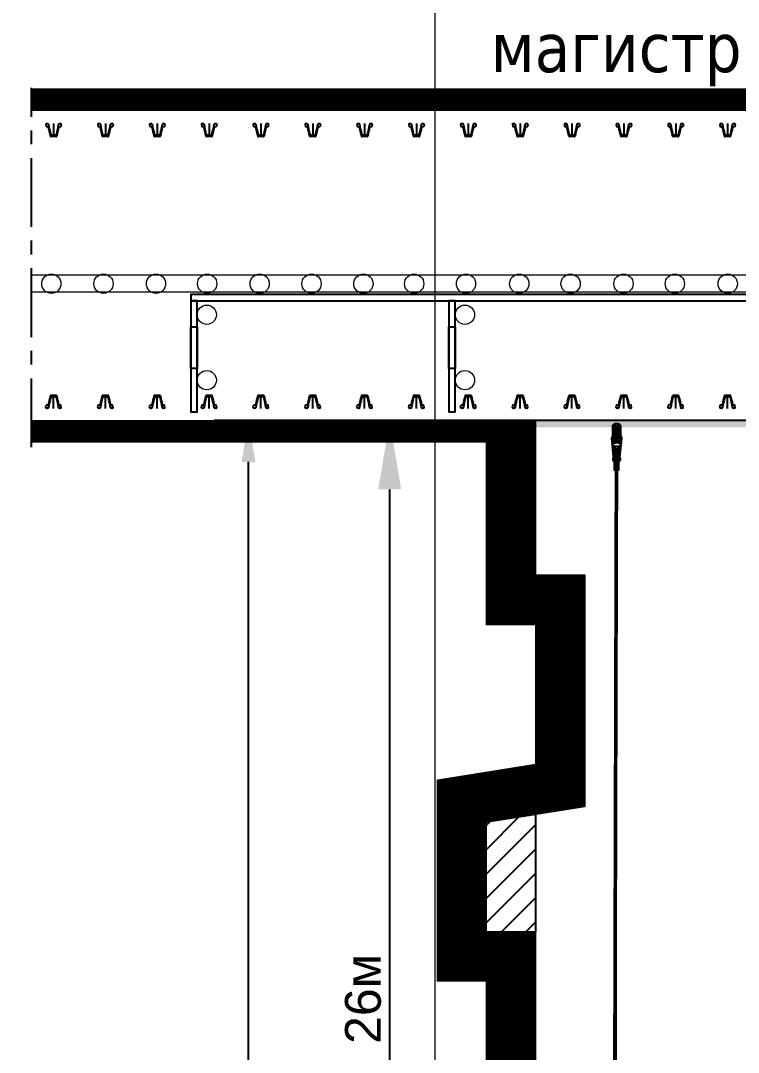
# Model space of a CAD drawing. Header units: inches. Extents: x 523 to 1492, y 69 to 539.
# Drawn here: x 585.56 to 611.62, y 452.55 to 490.01 of the extents above; entities that cross this region are included whole.
import ezdxf

# ---------------------------------------------------------------- set-up
doc = ezdxf.new("R2010")
doc.units = ezdxf.units.IN
doc.header["$MEASUREMENT"] = 0
doc.linetypes.add('ACAD_ISO04W100', pattern=[30, 24, -3, 0, -3])
doc.linetypes.add('CENTERX2', pattern=[4, 2.5, -0.5, 0.5, -0.5])
doc.styles.get("Standard").update_dxf_attribs({"font": 'arial.ttf'})
doc.styles.add('стиль', font='tahoma.ttf')
doc.dimstyles.new('ISO-25', dxfattribs={"dimtxt": 2.5, "dimasz": 2.5, "dimexe": 1.25, "dimexo": 0, "dimtad": 1, "dimdec": 0, "dimtxsty": 'Standard', "dimcen": 2.5, "dimadec": 0, "dimazin": 0, "dimtfac": 1, "dimtdec": 0, "dimtmove": 0, "dimatfit": 3, "dimfxl": 0, "dimarcsym": 0})
pattern_1 = [(45, (592.924987, 255.923917), (-0.0176776695, 0.0176776695), [])]

# ---------------------------------------------------------------- blocks, each defined once
blk = doc.blocks.new('*D230')
at = {"color": 0, "linetype": 'ByBlock', "lineweight": -2}
for p, q in [((616.677, 475.487), (592.58, 475.487)), ((593.83, 266.987), (593.83, 473.987)), ((604.249, 265.487), (592.58, 265.487))]:
    blk.add_line(p, q, dxfattribs=at)
at = {"color": 0, "linetype": 'ByBlock'}
for points in [[(593.58, 473.987), (594.08, 473.987), (593.83, 475.487)], [(593.58, 266.987), (594.08, 266.987), (593.83, 265.487)]]:
    blk.add_solid(points, dxfattribs=at)
at = {"layer": 'Defpoints', "color": 0, "linetype": 'ByBlock'}
for p in [(593.83, 475.487), (616.677, 475.487), (604.249, 265.487)]:
    blk.add_point(p, dxfattribs=at)
at = {"color": 0, "linetype": 'ByBlock', "lineweight": 15, "insert": (592.866, 370.487), "char_height": 1.3, "attachment_point": 5, "rotation": 90}
blk.add_mtext('105м', dxfattribs=at)
blk = doc.blocks.new('*D245')
at = {"color": 0, "linetype": 'ByBlock', "lineweight": -2}
for p, q in [((605.351, 475.487), (597.708, 475.487)), ((598.958, 435.987), (598.958, 472.987)), ((606.04, 433.487), (597.708, 433.487))]:
    blk.add_line(p, q, dxfattribs=at)
at = {"color": 0, "linetype": 'ByBlock'}
for points in [[(598.541, 472.987), (599.374, 472.987), (598.958, 475.487)], [(598.541, 435.987), (599.374, 435.987), (598.958, 433.487)]]:
    blk.add_solid(points, dxfattribs=at)
at = {"layer": 'Defpoints', "color": 0, "linetype": 'ByBlock'}
for p in [(598.958, 475.487), (605.351, 475.487), (606.04, 433.487)]:
    blk.add_point(p, dxfattribs=at)
at = {"color": 0, "linetype": 'ByBlock', "lineweight": 15, "insert": (597.994, 454.487), "char_height": 1.3, "attachment_point": 5, "rotation": 90}
blk.add_mtext('26м', dxfattribs=at)
blk = doc.blocks.new('Блок-стойка')
h = blk.add_hatch()
h.set_pattern_fill('ANSI31', color=256, style=0)
edge = h.paths.add_edge_path()
edge.add_spline(control_points=[(70.52, 262.88), (70.54, 262.94), (70.56, 262.99), (70.65, 263.12), (70.73, 263.17), (70.94, 263.28), (71.08, 263.32), (71.39, 263.35), (71.55, 263.34), (71.85, 263.28), (71.99, 263.22), (72.15, 263.1), (72.19, 263.05), (72.24, 262.96), (72.25, 262.93), (72.26, 262.9)], knot_values=[3.285465, 3.285465, 3.285465, 3.285465, 3.542881, 3.542881, 3.96619, 3.96619, 4.539398, 4.539398, 5.140642, 5.140642, 5.741886, 5.741886, 6.028786, 6.028786, 6.171814, 6.171814, 6.171814, 6.171814], degree=3, periodic=0)
edge.add_spline(control_points=[(72.26, 262.9), (72.27, 263.05), (72.25, 263.12), (72.19, 263.23), (72.15, 263.28), (71.99, 263.4), (71.85, 263.46), (71.55, 263.52), (71.39, 263.53), (71.08, 263.5), (70.94, 263.46), (70.73, 263.35), (70.65, 263.3), (70.55, 263.15), (70.51, 263.07), (70.52, 262.88)], knot_values=[3.144078, 3.144078, 3.144078, 3.144078, 3.428492, 3.428492, 3.715392, 3.715392, 4.316636, 4.316636, 4.91788, 4.91788, 5.491089, 5.491089, 5.914398, 5.914398, 6.283185, 6.283185, 6.283185, 6.283185], degree=3, periodic=0)
h = blk.add_hatch()
h.set_pattern_fill('ANSI31', color=256, style=0)
h.paths.add_polyline_path([(71.73, 259.39), (71.93, 261.4), (71.99, 261.44), (72.06, 261.51), (72.08, 261.57), (72.09, 261.6), (72.09, 261.63), (72.09, 262.8), (72.08, 262.88), (72.03, 262.95), (71.96, 263.01), (71.93, 263.03), (71.87, 263.06), (71.77, 263.11), (71.67, 263.13), (71.57, 263.15), (71.46, 263.16), (71.32, 263.16), (71.22, 263.15), (71.06, 263.12), (70.93, 263.07), (70.86, 263.03), (70.79, 262.98), (70.74, 262.92), (70.71, 262.88), (70.69, 262.8), (70.69, 261.63), (70.7, 261.57), (70.74, 261.5), (70.82, 261.42), (70.98, 259.39), (70.8, 259.39), (70.51, 262.8), (70.53, 262.9), (70.55, 262.95), (70.57, 263), (70.6, 263.04), (70.65, 263.1), (70.72, 263.15), (70.78, 263.2), (70.86, 263.24), (70.92, 263.26), (70.98, 263.28), (71.04, 263.3), (71.11, 263.31), (71.16, 263.32), (71.22, 263.33), (71.27, 263.34), (71.31, 263.34), (71.39, 263.34), (71.47, 263.34), (71.52, 263.34), (71.58, 263.33), (71.64, 263.32), (71.7, 263.31), (71.75, 263.3), (71.81, 263.28), (71.86, 263.27), (71.9, 263.25), (71.97, 263.22), (72.02, 263.19), (72.06, 263.17), (72.09, 263.14), (72.14, 263.1), (72.17, 263.06), (72.19, 263.05), (72.21, 263.01), (72.24, 262.96), (72.25, 262.93), (72.27, 262.86), (72.27, 262.8), (72.25, 262.72), (72.21, 262.33), (72.18, 262.04), (72.13, 261.51), (72.03, 260.44), (71.97, 259.91), (71.92, 259.39)])
for points in [[(70.69, 263.32), (70.69, 265.07)], [(72.09, 265.07), (72.09, 263.32)], [(71.73, 259.39), (71.93, 261.4), (71.99, 261.44), (72.06, 261.51), (72.08, 261.57), (72.09, 261.6), (72.09, 261.63), (72.09, 262.8), (72.08, 262.88), (72.03, 262.95), (71.96, 263.01), (71.93, 263.03), (71.87, 263.06), (71.77, 263.11), (71.67, 263.13), (71.57, 263.15), (71.46, 263.16), (71.32, 263.16), (71.22, 263.15), (71.06, 263.12), (70.93, 263.07), (70.86, 263.03), (70.79, 262.98), (70.74, 262.92), (70.71, 262.88), (70.69, 262.8), (70.69, 261.63), (70.7, 261.57), (70.74, 261.5), (70.82, 261.42), (70.82, 261.42), (70.98, 259.39), (70.8, 259.39), (70.51, 262.8), (70.53, 262.9), (70.55, 262.95), (70.57, 263), (70.6, 263.04), (70.65, 263.1), (70.72, 263.15), (70.78, 263.2), (70.86, 263.24), (70.92, 263.26), (70.98, 263.28), (71.04, 263.3), (71.11, 263.31), (71.16, 263.32), (71.22, 263.33), (71.27, 263.34), (71.31, 263.34), (71.39, 263.34), (71.47, 263.34), (71.52, 263.34), (71.58, 263.33), (71.64, 263.32), (71.7, 263.31), (71.75, 263.3), (71.81, 263.28), (71.86, 263.27), (71.9, 263.25), (71.97, 263.22), (72.02, 263.19), (72.06, 263.17), (72.09, 263.14), (72.14, 263.1), (72.17, 263.06), (72.19, 263.05), (72.21, 263.01), (72.24, 262.96), (72.25, 262.93), (72.27, 262.86), (72.27, 262.8), (72.25, 262.72), (72.21, 262.33), (72.18, 262.04), (72.13, 261.51), (72.03, 260.44), (71.97, 259.91), (71.92, 259.39), (71.73, 259.39)], [(70.69, 261.63), (70.69, 262.8)], [(72.09, 262.8), (72.09, 261.63)], [(70.98, 256.99), (70.98, 260.99), (71.17, 260.99), (71.25, 260.55), (71.25, 260.55), (71.45, 260.55), (71.45, 260.55), (71.45, 260.55), (71.55, 260.99), (71.73, 260.99), (71.73, 256.99), (71.55, 256.99), (71.45, 257.49), (71.45, 257.49), (71.45, 257.49), (71.25, 257.49), (71.25, 257.49), (71.25, 257.49), (71.17, 256.99), (70.98, 256.99), (70.98, 260.99)]]:
    blk.add_lwpolyline(points)
for points in [[(71.25, 257.49), (71.45, 257.49), (71.45, 260.55), (71.25, 260.55)], [(70.8, 259.19), (70.7, 259.19), (70.7, 258.8), (70.8, 258.8)], [(70.98, 259.39), (70.8, 259.39), (70.8, 258.6), (70.98, 258.6)], [(71.73, 259.39), (71.92, 259.39), (71.92, 258.6), (71.73, 258.6)], [(71.92, 259.19), (72.02, 259.19), (72.02, 258.8), (71.92, 258.8)]]:
    blk.add_lwpolyline(points, close=True)
for centre in [(71.39, 265.07), (71.39, 262.8)]:
    blk.add_ellipse(centre, major_axis=(-0.7, 0), ratio=0.516577, start_param=3.141593, end_param=6.283185)
blk.add_ellipse((71.39, 261.63), major_axis=(-0.7, 0), ratio=0.516577)
for points, knots in [([(70.83, 265.28), (70.83, 265.06), (70.84, 264.58), (70.86, 263.96), (70.86, 263.56), (70.86, 263.42)], [0, 0, 0, 0, 0.670084, 1.435627, 1.86206, 1.86206, 1.86206, 1.86206]), ([(71.19, 265.41), (71.19, 265.19), (71.2, 264.71), (71.22, 264.08), (71.22, 263.67), (71.22, 263.51)], [0, 0, 0, 0, 0.670084, 1.435627, 1.899466, 1.899466, 1.899466, 1.899466]), ([(71.6, 265.41), (71.6, 265.19), (71.59, 264.71), (71.56, 264.08), (71.57, 263.67), (71.57, 263.51)], [0, 0, 0, 0, 0.670084, 1.435627, 1.899481, 1.899481, 1.899481, 1.899481]), ([(71.96, 265.28), (71.96, 265.06), (71.95, 264.58), (71.93, 263.96), (71.93, 263.56), (71.93, 263.42)], [0, 0, 0, 0, 0.670084, 1.435627, 1.861745, 1.861745, 1.861745, 1.861745]), ([(72.26, 262.9), (72.27, 263.05), (72.25, 263.12), (72.19, 263.23), (72.15, 263.28), (71.99, 263.4), (71.85, 263.46), (71.55, 263.52), (71.39, 263.53), (71.08, 263.5), (70.94, 263.46), (70.73, 263.35), (70.65, 263.3), (70.55, 263.15), (70.51, 263.07), (70.52, 262.88)], [3.141593, 3.141593, 3.141593, 3.141593, 3.428492, 3.428492, 3.715392, 3.715392, 4.316636, 4.316636, 4.91788, 4.91788, 5.491089, 5.491089, 5.914398, 5.914398, 6.283185, 6.283185, 6.283185, 6.283185]), ([(72.27, 262.8), (72.27, 262.87), (72.25, 262.94), (72.19, 263.05), (72.15, 263.1), (71.99, 263.22), (71.85, 263.28), (71.55, 263.34), (71.39, 263.35), (71.08, 263.32), (70.94, 263.28), (70.73, 263.17), (70.65, 263.12), (70.55, 262.97), (70.51, 262.89), (70.51, 262.8)], [3.141593, 3.141593, 3.141593, 3.141593, 3.428492, 3.428492, 3.715392, 3.715392, 4.316636, 4.316636, 4.91788, 4.91788, 5.491089, 5.491089, 5.914398, 5.914398, 6.283185, 6.283185, 6.283185, 6.283185]), ([(70.86, 263.03), (70.86, 262.97), (70.86, 262.59), (70.88, 262.21), (70.89, 261.88)], [2.2452, 2.2452, 2.2452, 2.2452, 2.429071, 3.397419, 3.397419, 3.397419, 3.397419]), ([(71.22, 263.15), (71.22, 263.09), (71.22, 262.71), (71.24, 262.32), (71.26, 261.99)], [2.260878, 2.260878, 2.260878, 2.260878, 2.429071, 3.426704, 3.426704, 3.426704, 3.426704]), ([(71.57, 263.15), (71.57, 263.09), (71.56, 262.71), (71.55, 262.32), (71.53, 261.99)], [2.260878, 2.260878, 2.260878, 2.260878, 2.429071, 3.426704, 3.426704, 3.426704, 3.426704]), ([(71.93, 263.03), (71.93, 262.97), (71.93, 262.59), (71.91, 262.21), (71.9, 261.88)], [2.2452, 2.2452, 2.2452, 2.2452, 2.429071, 3.397419, 3.397419, 3.397419, 3.397419])]:
    blk.add_open_spline(points, degree=3, knots=knots)

msp = doc.modelspace()

# ---------------------------------------------------------------- hatches: boundary and pattern name
at = {"linetype": 'ByBlock', "lineweight": 15}
h = msp.add_hatch(dxfattribs=at)
h.set_pattern_fill('ANSI38', scale=0.05, style=0)
h.set_pattern_definition([(45, (315.63847, 1183.27344), (-0.1122532, 0.1122532), []), (135, (315.63847, 1183.27344), (-0.336759605, 0.1122532), [0.396875, -0.238125])])
h.paths.add_polyline_path([(649.946, 475.487), (604.249, 475.487), (604.249, 475.241), (649.946, 475.241)])
h = msp.add_hatch()
h.set_pattern_fill('ANSI31', color=22, scale=0.2, style=0)
h.set_pattern_definition(pattern_1)
h.paths.add_polyline_path([(606.46, 260.474), (606.618, 264.874), (607.176, 474.434), (607.215, 474.434), (606.654, 264.869), (606.496, 260.474)])
h = msp.add_hatch()
h.set_pattern_fill('ANSI31', color=256, scale=0.2, style=0)
h.set_pattern_definition(pattern_1)
h.paths.add_polyline_path([(607.177, 306.532), (607.216, 306.532), (607.215, 308.071), (607.176, 474.434)])
h = msp.add_hatch()
h.set_pattern_fill('ANSI31', color=256, scale=5, style=0)
h.set_pattern_definition([(45, (0, 112), (-0.44194174, 0.44194174), [])])
h.paths.add_polyline_path([(604.249, 456.914), (602.459, 456.914), (602.459, 460.914), (604.249, 461.2)])

# ---------------------------------------------------------------- linework, layer by layer
at = {"color": 252, "linetype": 'ByBlock', "lineweight": 15}
msp.add_line((600.606, 69.4), (600.606, 538.961), dxfattribs=at)
at = {"color": 7, "linetype": 'CENTERX2'}
msp.add_line((585.956, 474.519), (585.956, 487.568), dxfattribs=at)
at = {"color": 7, "linetype": 'ByBlock', "lineweight": 30}
msp.add_line((585.956, 486.771), (649.946, 486.771), dxfattribs=at)
at = {"color": 7, "lineweight": -2}
for p, q in [((586.475, 486.237), (586.485, 486.169)), ((586.546, 486.262), (586.497, 486.262)), ((587.008, 486.262), (586.959, 486.262)), ((587.03, 486.237), (587.02, 486.169)), ((588.357, 486.237), (588.368, 486.169)), ((588.428, 486.262), (588.38, 486.262)), ((588.89, 486.262), (588.842, 486.262)), ((588.913, 486.237), (588.902, 486.169)), ((590.24, 486.237), (590.25, 486.169)), ((590.311, 486.262), (590.262, 486.262)), ((590.773, 486.262), (590.724, 486.262)), ((590.795, 486.237), (590.785, 486.169)), ((592.123, 486.237), (592.133, 486.169)), ((592.193, 486.262), (592.145, 486.262)), ((592.655, 486.262), (592.607, 486.262)), ((592.678, 486.237), (592.668, 486.169)), ((594.005, 486.237), (594.015, 486.169)), ((594.076, 486.262), (594.028, 486.262)), ((594.538, 486.262), (594.49, 486.262)), ((594.56, 486.237), (594.55, 486.169)), ((595.888, 486.237), (595.898, 486.169)), ((595.959, 486.262), (595.91, 486.262)), ((596.421, 486.262), (596.372, 486.262)), ((596.443, 486.237), (596.433, 486.169)), ((597.77, 486.237), (597.781, 486.169)), ((597.841, 486.262), (597.793, 486.262)), ((598.303, 486.262), (598.255, 486.262)), ((598.326, 486.237), (598.315, 486.169)), ((599.653, 486.237), (599.663, 486.169)), ((599.724, 486.262), (599.675, 486.262)), ((600.186, 486.262), (600.137, 486.262)), ((600.208, 486.237), (600.198, 486.169)), ((601.535, 486.237), (601.546, 486.169)), ((601.606, 486.262), (601.558, 486.262)), ((602.068, 486.262), (602.02, 486.262)), ((602.091, 486.237), (602.081, 486.169)), ((603.418, 486.237), (603.428, 486.169)), ((603.489, 486.262), (603.44, 486.262)), ((603.951, 486.262), (603.903, 486.262)), ((603.973, 486.237), (603.963, 486.169)), ((605.301, 486.237), (605.311, 486.169)), ((605.371, 486.262), (605.323, 486.262)), ((605.834, 486.262), (605.785, 486.262)), ((605.856, 486.237), (605.846, 486.169)), ((607.183, 486.237), (607.193, 486.169)), ((607.254, 486.262), (607.206, 486.262)), ((607.716, 486.262), (607.668, 486.262)), ((607.739, 486.237), (607.728, 486.169)), ((609.066, 486.237), (609.076, 486.169)), ((609.137, 486.262), (609.088, 486.262)), ((609.599, 486.262), (609.55, 486.262)), ((609.621, 486.237), (609.611, 486.169)), ((610.948, 486.237), (610.959, 486.169)), ((611.019, 486.262), (610.971, 486.262)), ((611.481, 486.262), (611.433, 486.262)), ((611.504, 486.237), (611.494, 486.169)), ((586.54, 486.153), (586.504, 486.153)), ((587.001, 486.153), (586.965, 486.153)), ((588.422, 486.153), (588.386, 486.153)), ((588.884, 486.153), (588.848, 486.153)), ((590.305, 486.153), (590.269, 486.153)), ((590.766, 486.153), (590.731, 486.153)), ((592.187, 486.153), (592.151, 486.153)), ((592.649, 486.153), (592.613, 486.153)), ((594.07, 486.153), (594.034, 486.153)), ((594.532, 486.153), (594.496, 486.153)), ((595.952, 486.153), (595.916, 486.153)), ((596.414, 486.153), (596.378, 486.153)), ((597.835, 486.153), (597.799, 486.153)), ((598.297, 486.153), (598.261, 486.153)), ((599.718, 486.153), (599.682, 486.153)), ((600.179, 486.153), (600.143, 486.153)), ((601.6, 486.153), (601.564, 486.153)), ((602.062, 486.153), (602.026, 486.153)), ((603.483, 486.153), (603.447, 486.153)), ((603.945, 486.153), (603.909, 486.153)), ((605.365, 486.153), (605.329, 486.153)), ((605.827, 486.153), (605.791, 486.153)), ((607.248, 486.153), (607.212, 486.153)), ((607.71, 486.153), (607.674, 486.153)), ((609.131, 486.153), (609.095, 486.153)), ((609.592, 486.153), (609.556, 486.153)), ((611.013, 486.153), (610.977, 486.153)), ((611.475, 486.153), (611.439, 486.153)), ((586.847, 485.799), (586.658, 485.799)), ((586.82, 485.848), (586.685, 485.848)), ((588.73, 485.799), (588.54, 485.799)), ((588.702, 485.848), (588.568, 485.848)), ((590.612, 485.799), (590.423, 485.799)), ((590.585, 485.848), (590.45, 485.848)), ((592.495, 485.799), (592.306, 485.799)), ((592.467, 485.848), (592.333, 485.848)), ((594.377, 485.799), (594.188, 485.799)), ((594.35, 485.848), (594.216, 485.848)), ((596.26, 485.799), (596.071, 485.799)), ((596.233, 485.848), (596.098, 485.848)), ((598.143, 485.799), (597.953, 485.799)), ((598.115, 485.848), (597.981, 485.848)), ((600.025, 485.799), (599.836, 485.799)), ((599.998, 485.848), (599.863, 485.848)), ((601.908, 485.799), (601.718, 485.799)), ((601.88, 485.848), (601.746, 485.848)), ((603.79, 485.799), (603.601, 485.799)), ((603.763, 485.848), (603.629, 485.848)), ((605.673, 485.799), (605.484, 485.799)), ((605.646, 485.848), (605.511, 485.848)), ((607.556, 485.799), (607.366, 485.799)), ((607.528, 485.848), (607.394, 485.848)), ((609.438, 485.799), (609.249, 485.799)), ((609.411, 485.848), (609.276, 485.848)), ((611.321, 485.799), (611.131, 485.799)), ((611.293, 485.848), (611.159, 485.848)), ((586.847, 476.399), (586.658, 476.399)), ((586.82, 476.35), (586.685, 476.35)), ((588.73, 476.399), (588.54, 476.399)), ((588.702, 476.35), (588.568, 476.35)), ((590.612, 476.399), (590.423, 476.399)), ((590.585, 476.35), (590.45, 476.35)), ((592.495, 476.399), (592.306, 476.399)), ((592.467, 476.35), (592.333, 476.35)), ((594.377, 476.399), (594.188, 476.399)), ((594.35, 476.35), (594.216, 476.35)), ((596.26, 476.399), (596.071, 476.399)), ((596.233, 476.35), (596.098, 476.35)), ((598.143, 476.399), (597.953, 476.399)), ((598.115, 476.35), (597.981, 476.35)), ((600.025, 476.399), (599.836, 476.399)), ((599.998, 476.35), (599.863, 476.35)), ((601.908, 476.399), (601.718, 476.399)), ((601.88, 476.35), (601.746, 476.35)), ((603.79, 476.399), (603.601, 476.399)), ((603.763, 476.35), (603.629, 476.35)), ((605.673, 476.399), (605.484, 476.399)), ((605.646, 476.35), (605.511, 476.35)), ((607.556, 476.399), (607.366, 476.399)), ((607.528, 476.35), (607.394, 476.35)), ((609.438, 476.399), (609.249, 476.399)), ((609.411, 476.35), (609.276, 476.35)), ((611.321, 476.399), (611.131, 476.399)), ((611.293, 476.35), (611.159, 476.35)), ((586.475, 475.962), (586.485, 476.03)), ((586.546, 475.936), (586.497, 475.936)), ((586.54, 476.045), (586.504, 476.045)), ((587.008, 475.936), (586.959, 475.936)), ((587.001, 476.045), (586.965, 476.045)), ((587.03, 475.962), (587.02, 476.03)), ((588.357, 475.962), (588.368, 476.03)), ((588.428, 475.936), (588.38, 475.936)), ((588.422, 476.045), (588.386, 476.045)), ((588.89, 475.936), (588.842, 475.936)), ((588.884, 476.045), (588.848, 476.045)), ((588.913, 475.962), (588.902, 476.03)), ((590.24, 475.962), (590.25, 476.03)), ((590.311, 475.936), (590.262, 475.936)), ((590.305, 476.045), (590.269, 476.045)), ((590.773, 475.936), (590.724, 475.936)), ((590.766, 476.045), (590.731, 476.045)), ((590.795, 475.962), (590.785, 476.03)), ((592.123, 475.962), (592.133, 476.03)), ((592.193, 475.936), (592.145, 475.936)), ((592.187, 476.045), (592.151, 476.045)), ((592.655, 475.936), (592.607, 475.936)), ((592.649, 476.045), (592.613, 476.045)), ((592.678, 475.962), (592.668, 476.03)), ((594.005, 475.962), (594.015, 476.03)), ((594.076, 475.936), (594.028, 475.936)), ((594.07, 476.045), (594.034, 476.045)), ((594.538, 475.936), (594.49, 475.936)), ((594.532, 476.045), (594.496, 476.045)), ((594.56, 475.962), (594.55, 476.03)), ((595.888, 475.962), (595.898, 476.03)), ((595.959, 475.936), (595.91, 475.936)), ((595.952, 476.045), (595.916, 476.045)), ((596.421, 475.936), (596.372, 475.936)), ((596.414, 476.045), (596.378, 476.045)), ((596.443, 475.962), (596.433, 476.03)), ((597.77, 475.962), (597.781, 476.03)), ((597.841, 475.936), (597.793, 475.936)), ((597.835, 476.045), (597.799, 476.045)), ((598.303, 475.936), (598.255, 475.936)), ((598.297, 476.045), (598.261, 476.045)), ((598.326, 475.962), (598.315, 476.03)), ((599.653, 475.962), (599.663, 476.03)), ((599.724, 475.936), (599.675, 475.936)), ((599.718, 476.045), (599.682, 476.045)), ((600.186, 475.936), (600.137, 475.936)), ((600.179, 476.045), (600.143, 476.045)), ((600.208, 475.962), (600.198, 476.03)), ((601.535, 475.962), (601.546, 476.03)), ((601.606, 475.936), (601.558, 475.936)), ((601.6, 476.045), (601.564, 476.045)), ((602.068, 475.936), (602.02, 475.936)), ((602.062, 476.045), (602.026, 476.045)), ((602.091, 475.962), (602.081, 476.03)), ((603.418, 475.962), (603.428, 476.03)), ((603.489, 475.936), (603.44, 475.936)), ((603.483, 476.045), (603.447, 476.045)), ((603.951, 475.936), (603.903, 475.936)), ((603.945, 476.045), (603.909, 476.045)), ((603.973, 475.962), (603.963, 476.03)), ((605.301, 475.962), (605.311, 476.03)), ((605.371, 475.936), (605.323, 475.936)), ((605.365, 476.045), (605.329, 476.045)), ((605.834, 475.936), (605.785, 475.936)), ((605.827, 476.045), (605.791, 476.045)), ((605.856, 475.962), (605.846, 476.03)), ((607.183, 475.962), (607.193, 476.03)), ((607.254, 475.936), (607.206, 475.936)), ((607.248, 476.045), (607.212, 476.045)), ((607.716, 475.936), (607.668, 475.936)), ((607.71, 476.045), (607.674, 476.045)), ((607.739, 475.962), (607.728, 476.03)), ((609.066, 475.962), (609.076, 476.03)), ((609.137, 475.936), (609.088, 475.936)), ((609.131, 476.045), (609.095, 476.045)), ((609.599, 475.936), (609.55, 475.936)), ((609.592, 476.045), (609.556, 476.045)), ((609.621, 475.962), (609.611, 476.03)), ((610.948, 475.962), (610.959, 476.03)), ((611.019, 475.936), (610.971, 475.936)), ((611.013, 476.045), (610.977, 476.045)), ((611.481, 475.936), (611.433, 475.936)), ((611.475, 476.045), (611.439, 476.045)), ((611.504, 475.962), (611.494, 476.03))]:
    msp.add_line(p, q, dxfattribs=at)
at = {"color": 7, "linetype": 'ACAD_ISO04W100', "lineweight": -2}
for p, q in [((586.752, 486.275), (586.752, 485.787)), ((588.635, 486.275), (588.635, 485.787)), ((590.518, 486.275), (590.518, 485.787)), ((592.4, 486.275), (592.4, 485.787)), ((594.283, 486.275), (594.283, 485.787)), ((596.165, 486.275), (596.165, 485.787)), ((598.048, 486.275), (598.048, 485.787)), ((599.931, 486.275), (599.931, 485.787)), ((601.813, 486.275), (601.813, 485.787)), ((603.696, 486.275), (603.696, 485.787)), ((605.578, 486.275), (605.578, 485.787)), ((607.461, 486.275), (607.461, 485.787)), ((609.343, 486.275), (609.343, 485.787)), ((611.226, 486.275), (611.226, 485.787)), ((586.752, 475.924), (586.752, 476.412)), ((588.635, 475.924), (588.635, 476.412)), ((590.518, 475.924), (590.518, 476.412)), ((592.4, 475.924), (592.4, 476.412)), ((594.283, 475.924), (594.283, 476.412)), ((596.165, 475.924), (596.165, 476.412)), ((598.048, 475.924), (598.048, 476.412)), ((599.931, 475.924), (599.931, 476.412)), ((601.813, 475.924), (601.813, 476.412)), ((603.696, 475.924), (603.696, 476.412)), ((605.578, 475.924), (605.578, 476.412)), ((607.461, 475.924), (607.461, 476.412)), ((609.343, 475.924), (609.343, 476.412)), ((611.226, 475.924), (611.226, 476.412))]:
    msp.add_line(p, q, dxfattribs=at)
at = {"color": 7, "linetype": 'ByBlock', "lineweight": 0}
for p, q in [((649.946, 480.76), (585.956, 480.76)), ((649.946, 480.144), (585.956, 480.144))]:
    msp.add_line(p, q, dxfattribs=at)
at = {"color": 7, "linetype": 'ByBlock', "lineweight": 15}
for p, q in [((585.956, 475.487), (649.946, 475.487)), ((604.249, 469.857), (604.249, 475.487))]:
    msp.add_line(p, q, dxfattribs=at)
at = {"color": 253, "linetype": 'ByBlock', "lineweight": 15}
for points, const_width in [([(585.956, 487.168), (649.946, 487.168)], 0.753), ([(603.349, 394.195), (603.349, 400.014), (601.559, 400.014), (601.559, 405.681), (605.14, 406.254), (605.14, 422.195), (603.349, 422.195), (603.349, 428.014), (601.559, 428.014), (601.559, 433.681), (605.14, 434.254), (605.14, 450.195), (603.349, 450.195), (603.349, 456.014), (601.559, 456.014), (601.559, 461.681), (605.14, 462.254), (605.14, 468.957), (603.349, 468.957), (603.349, 475.487)], 1.8), ([(585.956, 475.085), (603.349, 475.086)], 0.8)]:
    msp.add_lwpolyline(points, dxfattribs=dict(at, const_width=const_width))
for points in [[(620.608, 479.835), (620.608, 480.068), (591.736, 480.068), (591.736, 479.835)], [(591.965, 479.835), (591.733, 479.835), (591.733, 475.807), (591.965, 475.807)], [(601.341, 479.835), (601.108, 479.835), (601.108, 475.807), (601.341, 475.807)], [(591.733, 478.895), (591.965, 478.895), (591.965, 477.378), (591.733, 477.378)], [(601.108, 478.895), (601.341, 478.895), (601.341, 477.378), (601.108, 477.378)], [(607.177, 306.532), (607.216, 306.532), (607.215, 308.071), (607.176, 474.434)], [(604.249, 456.914), (602.459, 456.914), (602.459, 460.914), (604.249, 461.2)]]:
    msp.add_lwpolyline(points, close=True)
msp.add_lwpolyline([(604.249, 395.095), (604.249, 400.914), (602.459, 400.914), (602.459, 404.914), (606.04, 405.487), (606.04, 423.095), (604.249, 423.095), (604.249, 428.914), (602.459, 428.914), (602.459, 432.914), (606.04, 433.487), (606.04, 451.095), (604.249, 451.095), (604.249, 456.914), (602.459, 456.914), (602.459, 460.914), (606.04, 461.487), (606.04, 469.857), (604.249, 469.857), (604.249, 475.487)])
at = {"color": 22}
msp.add_lwpolyline([(606.46, 260.474), (606.618, 264.874), (607.176, 474.434), (607.215, 474.434), (606.654, 264.869), (606.496, 260.474), (606.46, 260.474)], dxfattribs=at)
at = {"color": 7, "linetype": 'ByBlock', "lineweight": 15}
for centre in [(586.671, 480.455), (588.564, 480.455), (590.472, 480.455), (592.33, 480.455), (594.237, 480.455), (596.12, 480.455), (598.003, 480.455), (599.847, 480.455), (601.73, 480.455), (603.662, 480.455), (605.526, 480.455), (607.448, 480.455), (609.312, 480.455), (611.234, 480.455), (592.315, 479.328), (601.69, 479.328), (592.315, 476.952), (601.69, 476.952)]:
    msp.add_circle(centre, 0.35, dxfattribs=at)
at = {"color": 7, "lineweight": -2}
for centre, radius, start, end in [((586.497, 486.24), 0.0226, 89.4059, 190.0171), ((586.546, 486.24), 0.0226, 8.1892, 90), ((589.322, 486.658), 2.785, 188.5604, 196.3213), ((584.183, 486.658), 2.785, 343.6787, 351.4396), ((586.959, 486.24), 0.0226, 90, 171.8108), ((587.008, 486.24), 0.0226, 349.9829, 90.5941), ((588.38, 486.24), 0.0226, 89.4059, 190.0171), ((588.428, 486.24), 0.0226, 8.1892, 90), ((591.205, 486.658), 2.785, 188.5604, 196.3213), ((586.065, 486.658), 2.785, 343.6787, 351.4396), ((588.842, 486.24), 0.0226, 90, 171.8108), ((588.89, 486.24), 0.0226, 349.9829, 90.5941), ((590.262, 486.24), 0.0226, 89.4059, 190.0171), ((590.311, 486.24), 0.0226, 8.1892, 90), ((593.087, 486.658), 2.785, 188.5604, 196.3213), ((587.948, 486.658), 2.785, 343.6787, 351.4396), ((590.724, 486.24), 0.0226, 90, 171.8108), ((590.773, 486.24), 0.0226, 349.9829, 90.5941), ((592.145, 486.24), 0.0226, 89.4059, 190.0171), ((592.193, 486.24), 0.0226, 8.1892, 90), ((594.97, 486.658), 2.785, 188.5604, 196.3213), ((589.83, 486.658), 2.785, 343.6787, 351.4396), ((592.607, 486.24), 0.0226, 90, 171.8108), ((592.655, 486.24), 0.0226, 349.9829, 90.5941), ((594.028, 486.24), 0.0226, 89.4059, 190.0171), ((594.076, 486.24), 0.0226, 8.1892, 90), ((596.853, 486.658), 2.785, 188.5604, 196.3213), ((591.713, 486.658), 2.785, 343.6787, 351.4396), ((594.49, 486.24), 0.0226, 90, 171.8108), ((594.538, 486.24), 0.0226, 349.9829, 90.5941), ((595.91, 486.24), 0.0226, 89.4059, 190.0171), ((595.959, 486.24), 0.0226, 8.1892, 90), ((598.735, 486.658), 2.785, 188.5604, 196.3213), ((593.596, 486.658), 2.785, 343.6787, 351.4396), ((596.372, 486.24), 0.0226, 90, 171.8108), ((596.421, 486.24), 0.0226, 349.9829, 90.5941), ((597.793, 486.24), 0.0226, 89.4059, 190.0171), ((597.841, 486.24), 0.0226, 8.1892, 90), ((600.618, 486.658), 2.785, 188.5604, 196.3213), ((595.478, 486.658), 2.785, 343.6787, 351.4396), ((598.255, 486.24), 0.0226, 90, 171.8108), ((598.303, 486.24), 0.0226, 349.9829, 90.5941), ((599.675, 486.24), 0.0226, 89.4059, 190.0171), ((599.724, 486.24), 0.0226, 8.1892, 90), ((602.5, 486.658), 2.785, 188.5604, 196.3213), ((597.361, 486.658), 2.785, 343.6787, 351.4396), ((600.137, 486.24), 0.0226, 90, 171.8108), ((600.186, 486.24), 0.0226, 349.9829, 90.5941), ((601.558, 486.24), 0.0226, 89.4059, 190.0171), ((601.606, 486.24), 0.0226, 8.1892, 90), ((604.383, 486.658), 2.785, 188.5604, 196.3213), ((599.243, 486.658), 2.785, 343.6787, 351.4396), ((602.02, 486.24), 0.0226, 90, 171.8108), ((602.068, 486.24), 0.0226, 349.9829, 90.5941), ((603.44, 486.24), 0.0226, 89.4059, 190.0171), ((603.489, 486.24), 0.0226, 8.1892, 90), ((606.266, 486.658), 2.785, 188.5604, 196.3213), ((601.126, 486.658), 2.785, 343.6787, 351.4396), ((603.903, 486.24), 0.0226, 90, 171.8108), ((603.951, 486.24), 0.0226, 349.9829, 90.5941), ((605.323, 486.24), 0.0226, 89.4059, 190.0171), ((605.371, 486.24), 0.0226, 8.1892, 90), ((608.148, 486.658), 2.785, 188.5604, 196.3213), ((603.008, 486.658), 2.785, 343.6787, 351.4396), ((605.785, 486.24), 0.0226, 90, 171.8108), ((605.834, 486.24), 0.0226, 349.9829, 90.5941), ((607.206, 486.24), 0.0226, 89.4059, 190.0171), ((607.254, 486.24), 0.0226, 8.1892, 90), ((610.031, 486.658), 2.785, 188.5604, 196.3213), ((604.891, 486.658), 2.785, 343.6787, 351.4396), ((607.668, 486.24), 0.0226, 90, 171.8108), ((607.716, 486.24), 0.0226, 349.9829, 90.5941), ((609.088, 486.24), 0.0226, 89.4059, 190.0171), ((609.137, 486.24), 0.0226, 8.1892, 90), ((611.913, 486.658), 2.785, 188.5604, 196.3213), ((606.774, 486.658), 2.785, 343.6787, 351.4396), ((609.55, 486.24), 0.0226, 90, 171.8108), ((609.599, 486.24), 0.0226, 349.9829, 90.5941), ((610.971, 486.24), 0.0226, 89.4059, 190.0171), ((611.019, 486.24), 0.0226, 8.1892, 90), ((613.796, 486.658), 2.785, 188.5604, 196.3213), ((608.656, 486.658), 2.785, 343.6787, 351.4396), ((611.433, 486.24), 0.0226, 90, 171.8108), ((611.481, 486.24), 0.0226, 349.9829, 90.5941), ((586.504, 486.172), 0.0188, 187.3588, 270.4373), ((586.54, 486.134), 0.0188, 11.7531, 90), ((593.753, 487.71), 7.365, 192.3164, 194.8984), ((586.685, 485.886), 0.0377, 196.5352, 273.6486), ((586.82, 485.886), 0.0377, 266.3514, 343.4648), ((579.751, 487.71), 7.365, 345.1016, 347.6836), ((586.965, 486.134), 0.0188, 90, 168.2469), ((587.001, 486.172), 0.0188, 269.5627, 352.6412), ((588.386, 486.172), 0.0188, 187.3588, 270.4373), ((588.422, 486.134), 0.0188, 11.7531, 90), ((595.636, 487.71), 7.365, 192.3164, 194.8984), ((588.568, 485.886), 0.0377, 196.5352, 273.6486), ((588.702, 485.886), 0.0377, 266.3514, 343.4648), ((581.634, 487.71), 7.365, 345.1016, 347.6836), ((588.848, 486.134), 0.0188, 90, 168.2469), ((588.884, 486.172), 0.0188, 269.5627, 352.6412), ((590.269, 486.172), 0.0188, 187.3588, 270.4373), ((590.305, 486.134), 0.0188, 11.7531, 90), ((597.519, 487.71), 7.365, 192.3164, 194.8984), ((590.45, 485.886), 0.0377, 196.5352, 273.6486), ((590.585, 485.886), 0.0377, 266.3514, 343.4648), ((583.517, 487.71), 7.365, 345.1016, 347.6836), ((590.731, 486.134), 0.0188, 90, 168.2469), ((590.766, 486.172), 0.0188, 269.5627, 352.6412), ((592.151, 486.172), 0.0188, 187.3588, 270.4373), ((592.187, 486.134), 0.0188, 11.7531, 90), ((599.401, 487.71), 7.365, 192.3164, 194.8984), ((592.333, 485.886), 0.0377, 196.5352, 273.6486), ((592.467, 485.886), 0.0377, 266.3514, 343.4648), ((585.399, 487.71), 7.365, 345.1016, 347.6836), ((592.613, 486.134), 0.0188, 90, 168.2469), ((592.649, 486.172), 0.0188, 269.5627, 352.6412), ((594.034, 486.172), 0.0188, 187.3588, 270.4373), ((594.07, 486.134), 0.0188, 11.7531, 90), ((601.284, 487.71), 7.365, 192.3164, 194.8984), ((594.216, 485.886), 0.0377, 196.5352, 273.6486), ((594.35, 485.886), 0.0377, 266.3514, 343.4648), ((587.282, 487.71), 7.365, 345.1016, 347.6836), ((594.496, 486.134), 0.0188, 90, 168.2469), ((594.532, 486.172), 0.0188, 269.5627, 352.6412), ((595.916, 486.172), 0.0188, 187.3588, 270.4373), ((595.952, 486.134), 0.0188, 11.7531, 90), ((603.166, 487.71), 7.365, 192.3164, 194.8984), ((596.098, 485.886), 0.0377, 196.5352, 273.6486), ((596.233, 485.886), 0.0377, 266.3514, 343.4648), ((589.164, 487.71), 7.365, 345.1016, 347.6836), ((596.378, 486.134), 0.0188, 90, 168.2469), ((596.414, 486.172), 0.0188, 269.5627, 352.6412), ((597.799, 486.172), 0.0188, 187.3588, 270.4373), ((597.835, 486.134), 0.0188, 11.7531, 90), ((605.049, 487.71), 7.365, 192.3164, 194.8984), ((597.981, 485.886), 0.0377, 196.5352, 273.6486), ((598.115, 485.886), 0.0377, 266.3514, 343.4648), ((591.047, 487.71), 7.365, 345.1016, 347.6836), ((598.261, 486.134), 0.0188, 90, 168.2469), ((598.297, 486.172), 0.0188, 269.5627, 352.6412), ((599.682, 486.172), 0.0188, 187.3588, 270.4373), ((599.718, 486.134), 0.0188, 11.7531, 90), ((606.932, 487.71), 7.365, 192.3164, 194.8984), ((599.863, 485.886), 0.0377, 196.5352, 273.6486), ((599.998, 485.886), 0.0377, 266.3514, 343.4648), ((592.93, 487.71), 7.365, 345.1016, 347.6836), ((600.143, 486.134), 0.0188, 90, 168.2469), ((600.179, 486.172), 0.0188, 269.5627, 352.6412), ((601.564, 486.172), 0.0188, 187.3588, 270.4373), ((601.6, 486.134), 0.0188, 11.7531, 90), ((608.814, 487.71), 7.365, 192.3164, 194.8984), ((601.746, 485.886), 0.0377, 196.5352, 273.6486), ((601.88, 485.886), 0.0377, 266.3514, 343.4648), ((594.812, 487.71), 7.365, 345.1016, 347.6836), ((602.026, 486.134), 0.0188, 90, 168.2469), ((602.062, 486.172), 0.0188, 269.5627, 352.6412), ((603.447, 486.172), 0.0188, 187.3588, 270.4373), ((603.483, 486.134), 0.0188, 11.7531, 90), ((610.697, 487.71), 7.365, 192.3164, 194.8984), ((603.629, 485.886), 0.0377, 196.5352, 273.6486), ((603.763, 485.886), 0.0377, 266.3514, 343.4648), ((596.695, 487.71), 7.365, 345.1016, 347.6836), ((603.909, 486.134), 0.0188, 90, 168.2469), ((603.945, 486.172), 0.0188, 269.5627, 352.6412), ((605.329, 486.172), 0.0188, 187.3588, 270.4373), ((605.365, 486.134), 0.0188, 11.7531, 90), ((612.579, 487.71), 7.365, 192.3164, 194.8984), ((605.511, 485.886), 0.0377, 196.5352, 273.6486), ((605.646, 485.886), 0.0377, 266.3514, 343.4648), ((598.577, 487.71), 7.365, 345.1016, 347.6836), ((605.791, 486.134), 0.0188, 90, 168.2469), ((605.827, 486.172), 0.0188, 269.5627, 352.6412), ((607.212, 486.172), 0.0188, 187.3588, 270.4373), ((607.248, 486.134), 0.0188, 11.7531, 90), ((614.462, 487.71), 7.365, 192.3164, 194.8984), ((607.394, 485.886), 0.0377, 196.5352, 273.6486), ((607.528, 485.886), 0.0377, 266.3514, 343.4648), ((600.46, 487.71), 7.365, 345.1016, 347.6836), ((607.674, 486.134), 0.0188, 90, 168.2469), ((607.71, 486.172), 0.0188, 269.5627, 352.6412), ((609.095, 486.172), 0.0188, 187.3588, 270.4373), ((609.131, 486.134), 0.0188, 11.7531, 90), ((616.344, 487.71), 7.365, 192.3164, 194.8984), ((609.276, 485.886), 0.0377, 196.5352, 273.6486), ((609.411, 485.886), 0.0377, 266.3514, 343.4648), ((602.343, 487.71), 7.365, 345.1016, 347.6836), ((609.556, 486.134), 0.0188, 90, 168.2469), ((609.592, 486.172), 0.0188, 269.5627, 352.6412), ((610.977, 486.172), 0.0188, 187.3588, 270.4373), ((611.013, 486.134), 0.0188, 11.7531, 90), ((618.227, 487.71), 7.365, 192.3164, 194.8984), ((611.159, 485.886), 0.0377, 196.5352, 273.6486), ((611.293, 485.886), 0.0377, 266.3514, 343.4648), ((604.225, 487.71), 7.365, 345.1016, 347.6836), ((611.439, 486.134), 0.0188, 90, 168.2469), ((611.475, 486.172), 0.0188, 269.5627, 352.6412), ((586.658, 485.822), 0.0226, 194.7607, 271.3936), ((586.847, 485.822), 0.0226, 268.6064, 345.2393), ((588.54, 485.822), 0.0226, 194.7607, 271.3936), ((588.73, 485.822), 0.0226, 268.6064, 345.2393), ((590.423, 485.822), 0.0226, 194.7607, 271.3936), ((590.612, 485.822), 0.0226, 268.6064, 345.2393), ((592.306, 485.822), 0.0226, 194.7607, 271.3936), ((592.495, 485.822), 0.0226, 268.6064, 345.2393), ((594.188, 485.822), 0.0226, 194.7607, 271.3936), ((594.377, 485.822), 0.0226, 268.6064, 345.2393), ((596.071, 485.822), 0.0226, 194.7607, 271.3936), ((596.26, 485.822), 0.0226, 268.6064, 345.2393), ((597.953, 485.822), 0.0226, 194.7607, 271.3936), ((598.143, 485.822), 0.0226, 268.6064, 345.2393), ((599.836, 485.822), 0.0226, 194.7607, 271.3936), ((600.025, 485.822), 0.0226, 268.6064, 345.2393), ((601.718, 485.822), 0.0226, 194.7607, 271.3936), ((601.908, 485.822), 0.0226, 268.6064, 345.2393), ((603.601, 485.822), 0.0226, 194.7607, 271.3936), ((603.79, 485.822), 0.0226, 268.6064, 345.2393), ((605.484, 485.822), 0.0226, 194.7607, 271.3936), ((605.673, 485.822), 0.0226, 268.6064, 345.2393), ((607.366, 485.822), 0.0226, 194.7607, 271.3936), ((607.556, 485.822), 0.0226, 268.6064, 345.2393), ((609.249, 485.822), 0.0226, 194.7607, 271.3936), ((609.438, 485.822), 0.0226, 268.6064, 345.2393), ((611.131, 485.822), 0.0226, 194.7607, 271.3936), ((611.321, 485.822), 0.0226, 268.6064, 345.2393), ((593.753, 474.489), 7.365, 165.1016, 167.6836), ((589.322, 475.541), 2.785, 163.6787, 171.4396), ((586.658, 476.377), 0.0226, 88.6064, 165.2393), ((586.685, 476.313), 0.0377, 86.3514, 163.4648), ((586.82, 476.313), 0.0377, 16.5352, 93.6486), ((586.847, 476.377), 0.0226, 14.7607, 91.3936), ((584.183, 475.541), 2.785, 8.5604, 16.3213), ((579.751, 474.489), 7.365, 12.3164, 14.8984), ((595.636, 474.489), 7.365, 165.1016, 167.6836), ((591.205, 475.541), 2.785, 163.6787, 171.4396), ((588.54, 476.377), 0.0226, 88.6064, 165.2393), ((588.568, 476.313), 0.0377, 86.3514, 163.4648), ((588.702, 476.313), 0.0377, 16.5352, 93.6486), ((588.73, 476.377), 0.0226, 14.7607, 91.3936), ((586.065, 475.541), 2.785, 8.5604, 16.3213), ((581.634, 474.489), 7.365, 12.3164, 14.8984), ((597.519, 474.489), 7.365, 165.1016, 167.6836), ((593.087, 475.541), 2.785, 163.6787, 171.4396), ((590.423, 476.377), 0.0226, 88.6064, 165.2393), ((590.45, 476.313), 0.0377, 86.3514, 163.4648), ((590.585, 476.313), 0.0377, 16.5352, 93.6486), ((590.612, 476.377), 0.0226, 14.7607, 91.3936), ((587.948, 475.541), 2.785, 8.5604, 16.3213), ((583.517, 474.489), 7.365, 12.3164, 14.8984), ((599.401, 474.489), 7.365, 165.1016, 167.6836), ((594.97, 475.541), 2.785, 163.6787, 171.4396), ((592.306, 476.377), 0.0226, 88.6064, 165.2393), ((592.333, 476.313), 0.0377, 86.3514, 163.4648), ((592.467, 476.313), 0.0377, 16.5352, 93.6486), ((592.495, 476.377), 0.0226, 14.7607, 91.3936), ((589.83, 475.541), 2.785, 8.5604, 16.3213), ((585.399, 474.489), 7.365, 12.3164, 14.8984), ((601.284, 474.489), 7.365, 165.1016, 167.6836), ((596.853, 475.541), 2.785, 163.6787, 171.4396), ((594.188, 476.377), 0.0226, 88.6064, 165.2393), ((594.216, 476.313), 0.0377, 86.3514, 163.4648), ((594.35, 476.313), 0.0377, 16.5352, 93.6486), ((594.377, 476.377), 0.0226, 14.7607, 91.3936), ((591.713, 475.541), 2.785, 8.5604, 16.3213), ((587.282, 474.489), 7.365, 12.3164, 14.8984), ((603.166, 474.489), 7.365, 165.1016, 167.6836), ((598.735, 475.541), 2.785, 163.6787, 171.4396), ((596.071, 476.377), 0.0226, 88.6064, 165.2393), ((596.098, 476.313), 0.0377, 86.3514, 163.4648), ((596.233, 476.313), 0.0377, 16.5352, 93.6486), ((596.26, 476.377), 0.0226, 14.7607, 91.3936), ((593.596, 475.541), 2.785, 8.5604, 16.3213), ((589.164, 474.489), 7.365, 12.3164, 14.8984), ((605.049, 474.489), 7.365, 165.1016, 167.6836), ((600.618, 475.541), 2.785, 163.6787, 171.4396), ((597.953, 476.377), 0.0226, 88.6064, 165.2393), ((597.981, 476.313), 0.0377, 86.3514, 163.4648), ((598.115, 476.313), 0.0377, 16.5352, 93.6486), ((598.143, 476.377), 0.0226, 14.7607, 91.3936), ((595.478, 475.541), 2.785, 8.5604, 16.3213), ((591.047, 474.489), 7.365, 12.3164, 14.8984), ((606.932, 474.489), 7.365, 165.1016, 167.6836), ((602.5, 475.541), 2.785, 163.6787, 171.4396), ((599.836, 476.377), 0.0226, 88.6064, 165.2393), ((599.863, 476.313), 0.0377, 86.3514, 163.4648), ((599.998, 476.313), 0.0377, 16.5352, 93.6486), ((600.025, 476.377), 0.0226, 14.7607, 91.3936), ((597.361, 475.541), 2.785, 8.5604, 16.3213), ((592.93, 474.489), 7.365, 12.3164, 14.8984), ((608.814, 474.489), 7.365, 165.1016, 167.6836), ((604.383, 475.541), 2.785, 163.6787, 171.4396), ((601.718, 476.377), 0.0226, 88.6064, 165.2393), ((601.746, 476.313), 0.0377, 86.3514, 163.4648), ((601.88, 476.313), 0.0377, 16.5352, 93.6486), ((601.908, 476.377), 0.0226, 14.7607, 91.3936), ((599.243, 475.541), 2.785, 8.5604, 16.3213), ((594.812, 474.489), 7.365, 12.3164, 14.8984), ((610.697, 474.489), 7.365, 165.1016, 167.6836), ((606.266, 475.541), 2.785, 163.6787, 171.4396), ((603.601, 476.377), 0.0226, 88.6064, 165.2393), ((603.629, 476.313), 0.0377, 86.3514, 163.4648), ((603.763, 476.313), 0.0377, 16.5352, 93.6486), ((603.79, 476.377), 0.0226, 14.7607, 91.3936), ((601.126, 475.541), 2.785, 8.5604, 16.3213), ((596.695, 474.489), 7.365, 12.3164, 14.8984), ((612.579, 474.489), 7.365, 165.1016, 167.6836), ((608.148, 475.541), 2.785, 163.6787, 171.4396), ((605.484, 476.377), 0.0226, 88.6064, 165.2393), ((605.511, 476.313), 0.0377, 86.3514, 163.4648), ((605.646, 476.313), 0.0377, 16.5352, 93.6486), ((605.673, 476.377), 0.0226, 14.7607, 91.3936), ((603.008, 475.541), 2.785, 8.5604, 16.3213), ((598.577, 474.489), 7.365, 12.3164, 14.8984), ((614.462, 474.489), 7.365, 165.1016, 167.6836), ((610.031, 475.541), 2.785, 163.6787, 171.4396), ((607.366, 476.377), 0.0226, 88.6064, 165.2393), ((607.394, 476.313), 0.0377, 86.3514, 163.4648), ((607.528, 476.313), 0.0377, 16.5352, 93.6486), ((607.556, 476.377), 0.0226, 14.7607, 91.3936), ((604.891, 475.541), 2.785, 8.5604, 16.3213), ((600.46, 474.489), 7.365, 12.3164, 14.8984), ((616.344, 474.489), 7.365, 165.1016, 167.6836), ((611.913, 475.541), 2.785, 163.6787, 171.4396), ((609.249, 476.377), 0.0226, 88.6064, 165.2393), ((609.276, 476.313), 0.0377, 86.3514, 163.4648), ((609.411, 476.313), 0.0377, 16.5352, 93.6486), ((609.438, 476.377), 0.0226, 14.7607, 91.3936), ((606.774, 475.541), 2.785, 8.5604, 16.3213), ((602.343, 474.489), 7.365, 12.3164, 14.8984), ((618.227, 474.489), 7.365, 165.1016, 167.6836), ((613.796, 475.541), 2.785, 163.6787, 171.4396), ((611.131, 476.377), 0.0226, 88.6064, 165.2393), ((611.159, 476.313), 0.0377, 86.3514, 163.4648), ((611.293, 476.313), 0.0377, 16.5352, 93.6486), ((611.321, 476.377), 0.0226, 14.7607, 91.3936), ((608.656, 475.541), 2.785, 8.5604, 16.3213), ((604.225, 474.489), 7.365, 12.3164, 14.8984), ((586.497, 475.959), 0.0226, 169.9829, 270.5941), ((586.504, 476.027), 0.0188, 89.5627, 172.6412), ((586.54, 476.064), 0.0188, 270, 348.2469), ((586.546, 475.959), 0.0226, 270, 351.8108), ((586.959, 475.959), 0.0226, 188.1892, 270), ((586.965, 476.064), 0.0188, 191.7531, 270), ((587.001, 476.027), 0.0188, 7.3588, 90.4373), ((587.008, 475.959), 0.0226, 269.4059, 10.0171), ((588.38, 475.959), 0.0226, 169.9829, 270.5941), ((588.386, 476.027), 0.0188, 89.5627, 172.6412), ((588.422, 476.064), 0.0188, 270, 348.2469), ((588.428, 475.959), 0.0226, 270, 351.8108), ((588.842, 475.959), 0.0226, 188.1892, 270), ((588.848, 476.064), 0.0188, 191.7531, 270), ((588.884, 476.027), 0.0188, 7.3588, 90.4373), ((588.89, 475.959), 0.0226, 269.4059, 10.0171), ((590.262, 475.959), 0.0226, 169.9829, 270.5941), ((590.269, 476.027), 0.0188, 89.5627, 172.6412), ((590.305, 476.064), 0.0188, 270, 348.2469), ((590.311, 475.959), 0.0226, 270, 351.8108), ((590.724, 475.959), 0.0226, 188.1892, 270), ((590.731, 476.064), 0.0188, 191.7531, 270), ((590.766, 476.027), 0.0188, 7.3588, 90.4373), ((590.773, 475.959), 0.0226, 269.4059, 10.0171), ((592.145, 475.959), 0.0226, 169.9829, 270.5941), ((592.151, 476.027), 0.0188, 89.5627, 172.6412), ((592.187, 476.064), 0.0188, 270, 348.2469), ((592.193, 475.959), 0.0226, 270, 351.8108), ((592.607, 475.959), 0.0226, 188.1892, 270), ((592.613, 476.064), 0.0188, 191.7531, 270), ((592.649, 476.027), 0.0188, 7.3588, 90.4373), ((592.655, 475.959), 0.0226, 269.4059, 10.0171), ((594.028, 475.959), 0.0226, 169.9829, 270.5941), ((594.034, 476.027), 0.0188, 89.5627, 172.6412), ((594.07, 476.064), 0.0188, 270, 348.2469), ((594.076, 475.959), 0.0226, 270, 351.8108), ((594.49, 475.959), 0.0226, 188.1892, 270), ((594.496, 476.064), 0.0188, 191.7531, 270), ((594.532, 476.027), 0.0188, 7.3588, 90.4373), ((594.538, 475.959), 0.0226, 269.4059, 10.0171), ((595.91, 475.959), 0.0226, 169.9829, 270.5941), ((595.916, 476.027), 0.0188, 89.5627, 172.6412), ((595.952, 476.064), 0.0188, 270, 348.2469), ((595.959, 475.959), 0.0226, 270, 351.8108), ((596.372, 475.959), 0.0226, 188.1892, 270), ((596.378, 476.064), 0.0188, 191.7531, 270), ((596.414, 476.027), 0.0188, 7.3588, 90.4373), ((596.421, 475.959), 0.0226, 269.4059, 10.0171), ((597.793, 475.959), 0.0226, 169.9829, 270.5941), ((597.799, 476.027), 0.0188, 89.5627, 172.6412), ((597.835, 476.064), 0.0188, 270, 348.2469), ((597.841, 475.959), 0.0226, 270, 351.8108), ((598.255, 475.959), 0.0226, 188.1892, 270), ((598.261, 476.064), 0.0188, 191.7531, 270), ((598.297, 476.027), 0.0188, 7.3588, 90.4373), ((598.303, 475.959), 0.0226, 269.4059, 10.0171), ((599.675, 475.959), 0.0226, 169.9829, 270.5941), ((599.682, 476.027), 0.0188, 89.5627, 172.6412), ((599.718, 476.064), 0.0188, 270, 348.2469), ((599.724, 475.959), 0.0226, 270, 351.8108), ((600.137, 475.959), 0.0226, 188.1892, 270), ((600.143, 476.064), 0.0188, 191.7531, 270), ((600.179, 476.027), 0.0188, 7.3588, 90.4373), ((600.186, 475.959), 0.0226, 269.4059, 10.0171), ((601.558, 475.959), 0.0226, 169.9829, 270.5941), ((601.564, 476.027), 0.0188, 89.5627, 172.6412), ((601.6, 476.064), 0.0188, 270, 348.2469), ((601.606, 475.959), 0.0226, 270, 351.8108), ((602.02, 475.959), 0.0226, 188.1892, 270), ((602.026, 476.064), 0.0188, 191.7531, 270), ((602.062, 476.027), 0.0188, 7.3588, 90.4373), ((602.068, 475.959), 0.0226, 269.4059, 10.0171), ((603.44, 475.959), 0.0226, 169.9829, 270.5941), ((603.447, 476.027), 0.0188, 89.5627, 172.6412), ((603.483, 476.064), 0.0188, 270, 348.2469), ((603.489, 475.959), 0.0226, 270, 351.8108), ((603.903, 475.959), 0.0226, 188.1892, 270), ((603.909, 476.064), 0.0188, 191.7531, 270), ((603.945, 476.027), 0.0188, 7.3588, 90.4373), ((603.951, 475.959), 0.0226, 269.4059, 10.0171), ((605.323, 475.959), 0.0226, 169.9829, 270.5941), ((605.329, 476.027), 0.0188, 89.5627, 172.6412), ((605.365, 476.064), 0.0188, 270, 348.2469), ((605.371, 475.959), 0.0226, 270, 351.8108), ((605.785, 475.959), 0.0226, 188.1892, 270), ((605.791, 476.064), 0.0188, 191.7531, 270), ((605.827, 476.027), 0.0188, 7.3588, 90.4373), ((605.834, 475.959), 0.0226, 269.4059, 10.0171), ((607.206, 475.959), 0.0226, 169.9829, 270.5941), ((607.212, 476.027), 0.0188, 89.5627, 172.6412), ((607.248, 476.064), 0.0188, 270, 348.2469), ((607.254, 475.959), 0.0226, 270, 351.8108), ((607.668, 475.959), 0.0226, 188.1892, 270), ((607.674, 476.064), 0.0188, 191.7531, 270), ((607.71, 476.027), 0.0188, 7.3588, 90.4373), ((607.716, 475.959), 0.0226, 269.4059, 10.0171), ((609.088, 475.959), 0.0226, 169.9829, 270.5941), ((609.095, 476.027), 0.0188, 89.5627, 172.6412), ((609.131, 476.064), 0.0188, 270, 348.2469), ((609.137, 475.959), 0.0226, 270, 351.8108), ((609.55, 475.959), 0.0226, 188.1892, 270), ((609.556, 476.064), 0.0188, 191.7531, 270), ((609.592, 476.027), 0.0188, 7.3588, 90.4373), ((609.599, 475.959), 0.0226, 269.4059, 10.0171), ((610.971, 475.959), 0.0226, 169.9829, 270.5941), ((610.977, 476.027), 0.0188, 89.5627, 172.6412), ((611.013, 476.064), 0.0188, 270, 348.2469), ((611.019, 475.959), 0.0226, 270, 351.8108), ((611.433, 475.959), 0.0226, 188.1892, 270), ((611.439, 476.064), 0.0188, 191.7531, 270), ((611.475, 476.027), 0.0188, 7.3588, 90.4373), ((611.481, 475.959), 0.0226, 269.4059, 10.0171)]:
    msp.add_arc(centre, radius, start, end, dxfattribs=at)

# ---------------------------------------------------------------- block references
at = {"xscale": 0.1999999999999886, "yscale": 0.1999999999999886, "zscale": 0.1999999999999886}
msp.add_blockref('Блок-стойка', (592.925, 422.287), dxfattribs=at)

# ---------------------------------------------------------------- texts
at = {"color": 7, "linetype": 'ByBlock', "lineweight": 15, "style": 'стиль'}
msp.add_text('магистр. откат. штр. пл.k5', height=1.79157, dxfattribs=at).set_placement((602.628, 488.138))

# ---------------------------------------------------------------- dimensions: what is measured, and where the dimension line sits
at = {"color": 7, "linetype": 'ByBlock', "lineweight": 15}
for base, p1, p2, text, override, picture, middle in [((593.83, 475.487), (604.249, 265.487), (616.677, 475.487), '105м', {"dimtxt": 1.3, "dimasz": 1.5, "dimgap": 0.3, "dimlfac": 100, "dimrnd": 0.05, "dimtmove": 1, "dimfxl": 1.25}, '*D230', (592.866, 370.487)), ((598.958, 475.487), (606.04, 433.487), (605.351, 475.487), '26м', {"dimtxt": 1.3, "dimasz": 2.5, "dimgap": 0.3, "dimlfac": 100, "dimrnd": 0.05, "dimtmove": 1, "dimfxl": 1.25}, '*D245', (597.994, 454.487))]:
    dim = msp.add_linear_dim(base=base, p1=p1, p2=p2, angle=90, text=text, dimstyle='ISO-25', override=override, dxfattribs=at)
    dim.commit()
    dim.dimension.update_dxf_attribs({"geometry": picture, "text_midpoint": middle})

doc.saveas('drawing.dxf')
